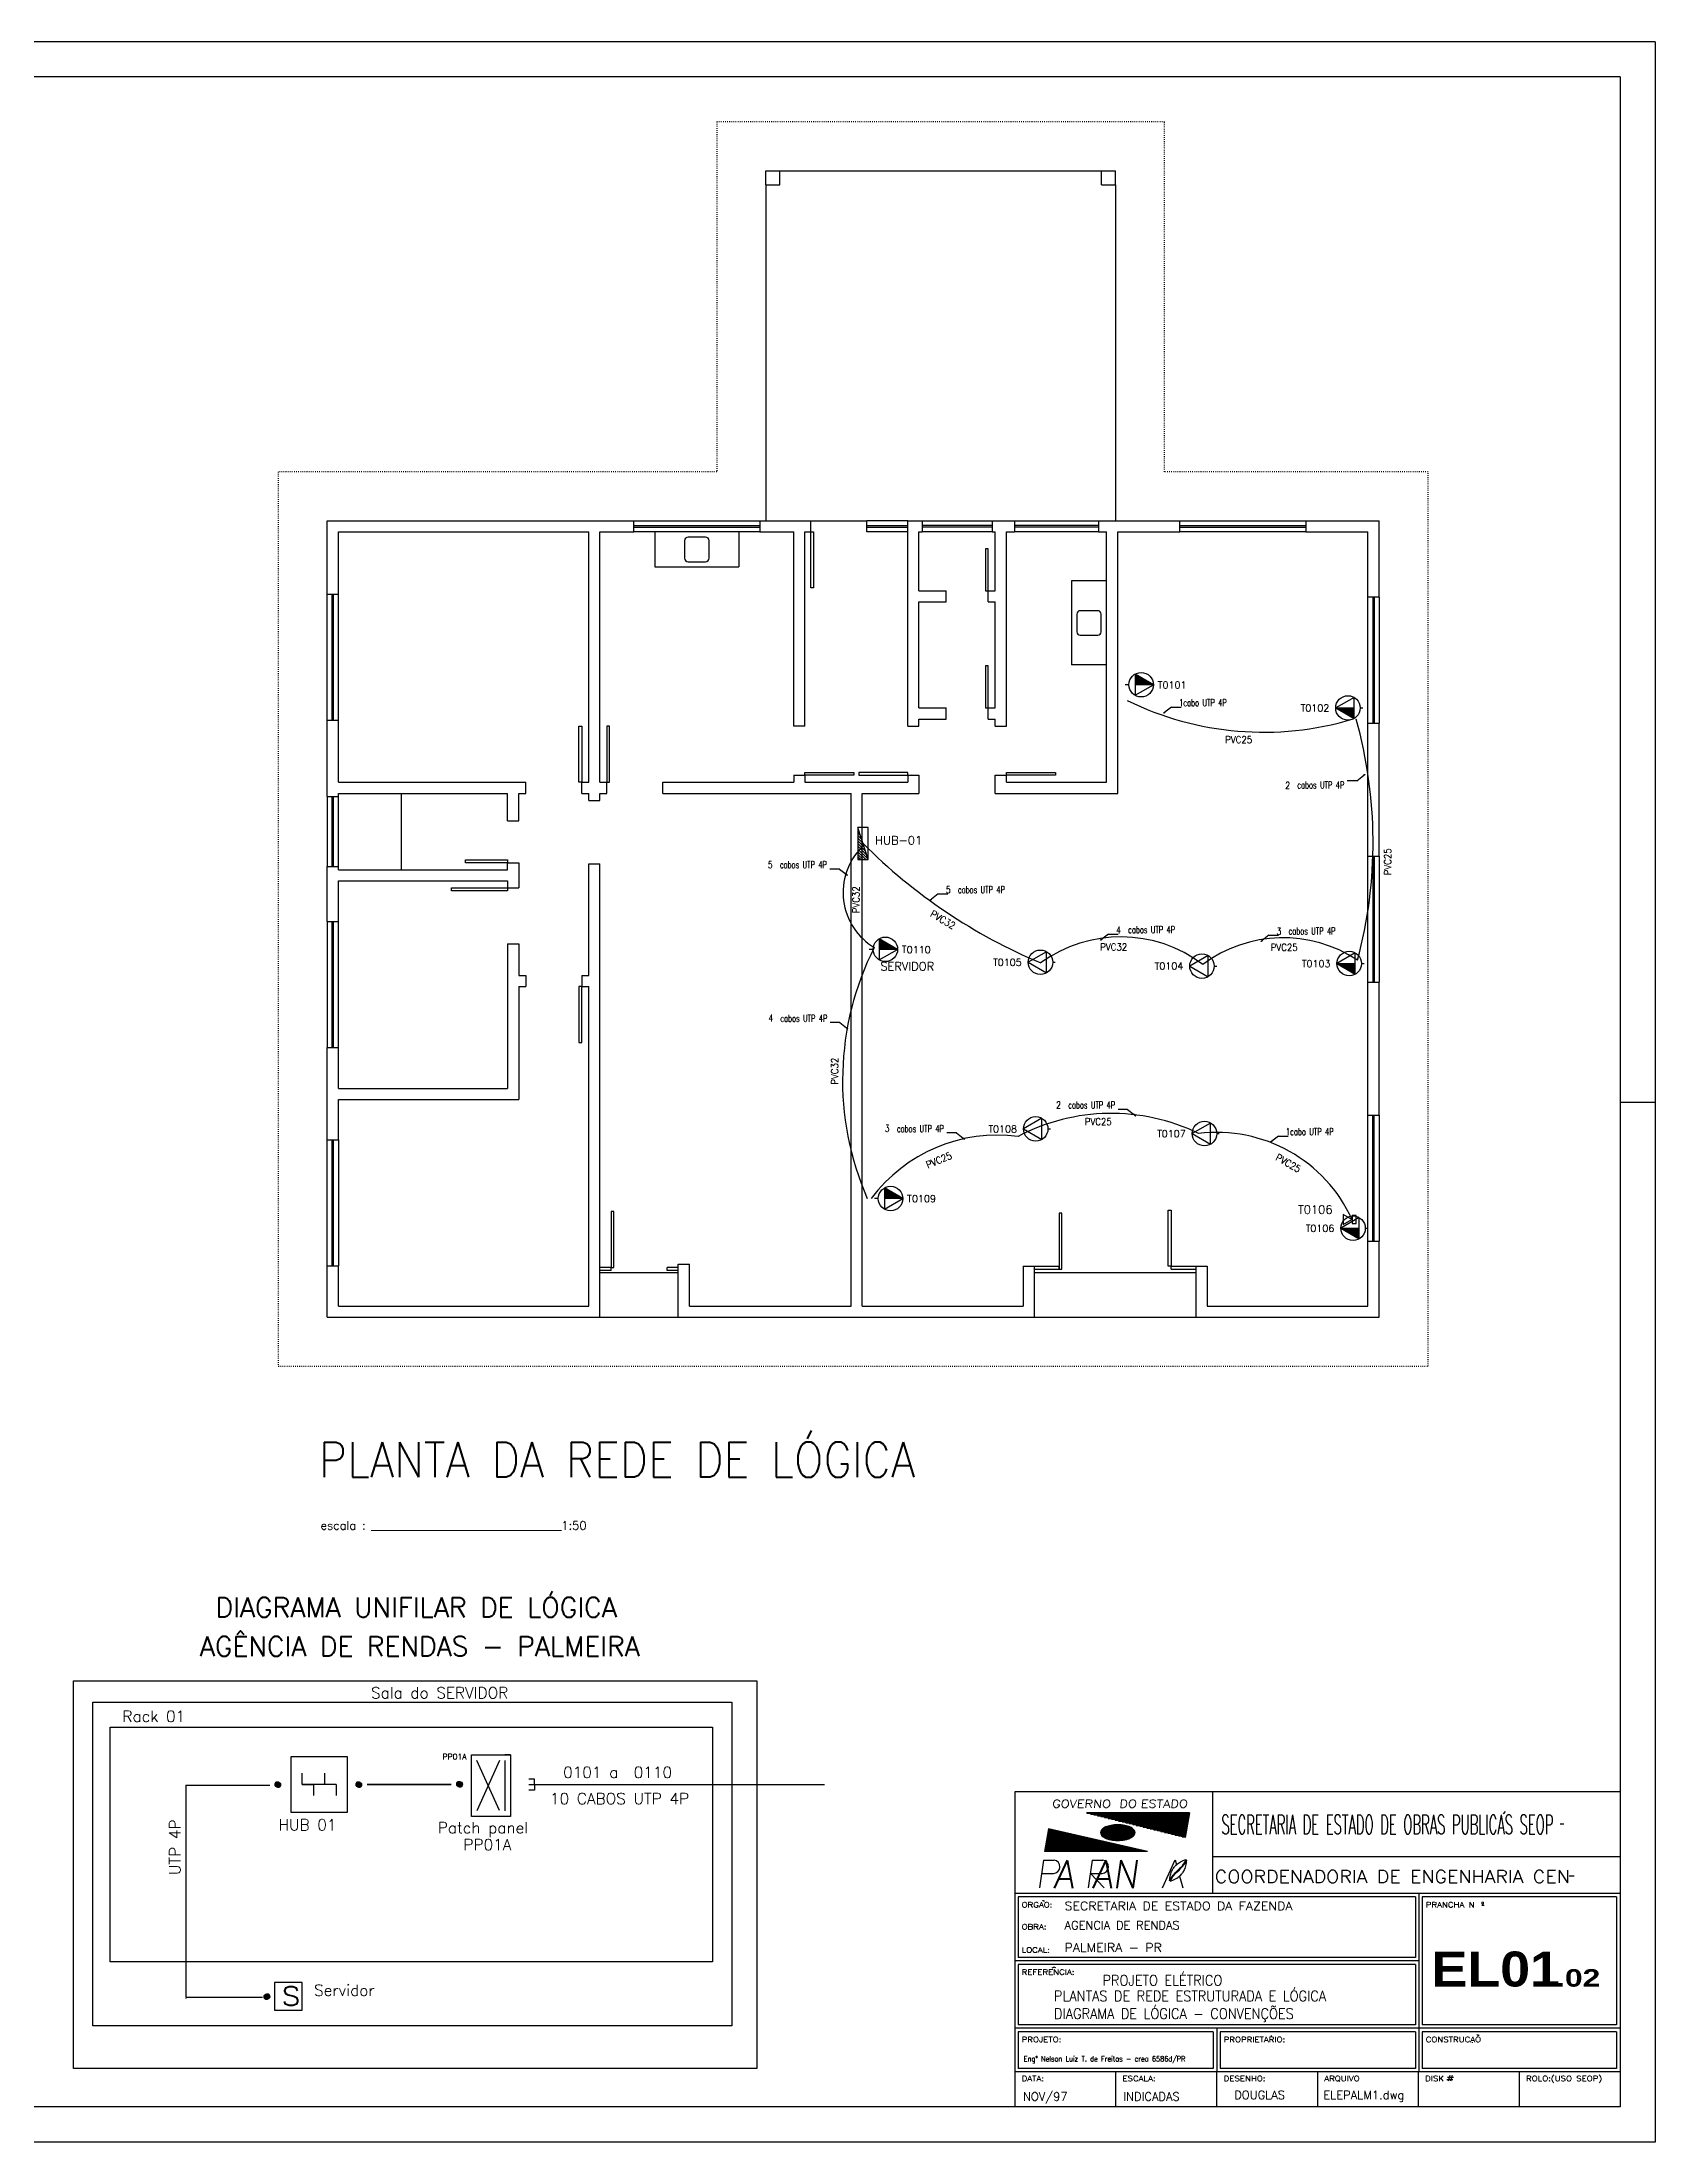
# Model space of a CAD drawing. Extents: x 0 to 4500, y 0 to 3000.
# Drawn here: x 2195 to 4500, y 0 to 3000 of the extents above; entities that cross this region are included whole.
import ezdxf
from ezdxf.enums import TextEntityAlignment as Align

# ---------------------------------------------------------------- set-up
doc = ezdxf.new("R2010")
doc.units = 0
doc.header["$MEASUREMENT"] = 0
doc.linetypes.add('DASHED', pattern=[0.75, 0.5, -0.25])
doc.linetypes.add('HIDDEN22', pattern=[3, 1, -1, -1])
doc.layers.get('0').update_dxf_attribs({"linetype": 'CONTINUOUS'})
for name, color, linetype in [('BLOCOS', 5, 'CONTINUOUS'), ('FIAÇÃO', 4, 'CONTINUOUS'), ('FILOG', 130, 'CONTINUOUS'), ('FOLHA', 2, 'CONTINUOUS'), ('INTERR', 2, 'CONTINUOUS'), ('LOGEQUIP', 180, 'CONTINUOUS'), ('MARGE', 6, 'CONTINUOUS'), ('TEXTO', 3, 'CONTINUOUS'), ('TEXTOS', 7, 'CONTINUOUS')]:
    doc.layers.add(name, color=color, linetype=linetype)
doc.styles.add('ROMANS', font='ROMANS.shx')
doc.styles.add('SANSSERIFBOLD', font='sasb____.pfb')
doc.styles.get("Standard").update_dxf_attribs({"font": 'romans.shx', "width": 0.8})
doc.styles.add('STYLE2', font='SIMPLEX.SHX')
pattern_1 = [(45, (-4280.236081, -783.569886), (-0.001767766953, 0.001767766953), [])]

# ---------------------------------------------------------------- blocks, each defined once
blk = doc.blocks.new('*X0')
at = {"color": 0}
for p, q in [((2863.1, -1092.5), (3010, -1092.5)), ((2868.2, -1093.8), (3009.7, -1093.8)), ((2873.2, -1095), (3009.5, -1095)), ((2878.2, -1096.2), (3009.3, -1096.2)), ((2883.3, -1097.5), (3009, -1097.5)), ((2888.3, -1098.8), (3008.8, -1098.8)), ((2893.4, -1100), (3008.6, -1100)), ((2898.4, -1101.2), (3008.4, -1101.2)), ((2903.4, -1102.5), (3008.1, -1102.5)), ((2908.5, -1103.8), (3007.9, -1103.8)), ((2913.5, -1105), (3007.7, -1105)), ((2918.6, -1106.2), (3007.5, -1106.2)), ((2923.6, -1107.5), (3007.2, -1107.5)), ((2928.6, -1108.8), (3007, -1108.8)), ((2804, -1138.8), (2912.5, -1138.8)), ((2804.3, -1137.5), (2907.1, -1137.5)), ((2804.5, -1136.2), (2901.6, -1136.2)), ((2804.7, -1135), (2896.2, -1135)), ((2805, -1133.8), (2890.8, -1133.8)), ((2805.2, -1132.5), (2885.3, -1132.5)), ((2805.4, -1131.2), (2879.9, -1131.2)), ((2805.6, -1130), (2874.4, -1130)), ((2805.9, -1128.8), (2869, -1128.8)), ((2806.1, -1127.5), (2863.5, -1127.5)), ((2806.3, -1126.2), (2858.1, -1126.2)), ((2806.5, -1125), (2852.6, -1125)), ((2806.8, -1123.8), (2847.2, -1123.8)), ((2807, -1122.5), (2841.7, -1122.5)), ((2807.2, -1121.2), (2836.3, -1121.2)), ((2807.5, -1120), (2830.9, -1120)), ((2807.7, -1118.8), (2825.4, -1118.8)), ((2807.9, -1117.5), (2820, -1117.5)), ((2808.1, -1116.2), (2814.5, -1116.2)), ((2808.4, -1115), (2809.1, -1115)), ((2882.5, -1120), (2931.9, -1120)), ((2882.5, -1121.2), (2931.9, -1121.2)), ((2882.7, -1118.8), (2931.7, -1118.8)), ((2882.9, -1122.5), (2931.5, -1122.5)), ((2883.2, -1117.5), (2931.2, -1117.5)), ((2883.6, -1123.8), (2930.8, -1123.8)), ((2884.2, -1116.2), (2930.2, -1116.2)), ((2884.8, -1125), (2929.6, -1125)), ((2885.6, -1115), (2928.8, -1115)), ((2886.3, -1126.2), (2928.1, -1126.2)), ((2887.2, -1113.8), (2927.1, -1113.8)), ((2888.1, -1127.5), (2926.3, -1127.5)), ((2889.5, -1112.5), (2924.9, -1112.5)), ((2890.7, -1128.8), (2923.7, -1128.8)), ((2892.6, -1111.2), (2921.8, -1111.2)), ((2894.3, -1130), (2920.1, -1130)), ((2897.3, -1110), (2917, -1110)), ((2901, -1131.2), (2913.3, -1131.2)), ((2933.7, -1110), (3006.8, -1110)), ((2938.7, -1111.2), (3006.5, -1111.2)), ((2943.8, -1112.5), (3006.3, -1112.5)), ((2948.8, -1113.8), (3006.1, -1113.8)), ((2953.8, -1115), (3005.9, -1115)), ((2958.9, -1116.2), (3005.6, -1116.2)), ((2963.9, -1117.5), (3005.4, -1117.5)), ((2969, -1118.8), (3005.2, -1118.8)), ((2974, -1120), (3005, -1120)), ((2979, -1121.2), (3004.7, -1121.2)), ((2984.1, -1122.5), (3004.5, -1122.5)), ((2989.1, -1123.8), (3004.3, -1123.8)), ((2994.2, -1125), (3004, -1125)), ((2999.2, -1126.2), (3003.8, -1126.2)), ((2802.7, -1146.2), (2945.2, -1146.2)), ((2802.9, -1145), (2939.8, -1145)), ((2803.1, -1143.8), (2934.3, -1143.8)), ((2803.4, -1142.5), (2928.9, -1142.5)), ((2803.6, -1141.2), (2923.4, -1141.2)), ((2803.8, -1140), (2918, -1140))]:
    blk.add_line(p, q, dxfattribs=at)
blk = doc.blocks.new('1CAB')
at = {"layer": 'FILOG'}
for q in [(0.9, 0.6), (24.3, 8)]:
    blk.add_line((10.5, 8), q, dxfattribs=at)
blk.add_ellipse((0.1, -0.1), major_axis=(-1.07, -0.79), ratio=0.277778, dxfattribs=at)
at = {"layer": 'TEXTO', "style": 'STYLE2', "width": 0.7}
blk.add_text('1cabo UTP 4P', height=10, dxfattribs=at).set_placement((21.3, 9.2))
blk = doc.blocks.new('NCAB')
at = {"layer": 'FILOG'}
for q in [(0.9, 0.6), (24.3, 8)]:
    blk.add_line((10.5, 8), q, dxfattribs=at)
blk.add_ellipse((0.1, -0.1), major_axis=(-1.07, -0.79), ratio=0.277778, dxfattribs=at)
at = {"layer": 'TEXTO', "style": 'STYLE2', "width": 0.7}
blk.add_text('cabos UTP 4P', height=10, dxfattribs=at).set_placement((38.5, 9.1))
at = {"layer": 'TEXTO', "style": 'ROMANS', "width": 0.8}
blk.add_attdef('N', (21.3, 8.9), '', height=10, dxfattribs=at)
blk = doc.blocks.new('CABN')
at = {"layer": 'FILOG'}
for q in [(-24.1, 8), (-0.7, 0.6)]:
    blk.add_line((-10.4, 8), q, dxfattribs=at)
at = {"layer": 'FILOG', "extrusion": (0, 0, -1)}
blk.add_ellipse((0.1, -0.1), major_axis=(1.07, -0.79), ratio=0.277778, dxfattribs=at)
at = {"layer": 'TEXTO', "style": 'STYLE2', "width": 0.7}
blk.add_text('cabos UTP 4P', height=10, dxfattribs=at).set_placement((-95.4, 9.2))
at = {"layer": 'TEXTO', "style": 'ROMANS', "width": 0.8}
blk.add_attdef('N', (-112.6, 9.4), '', height=10, dxfattribs=at)
blk = doc.blocks.new('CAN')
at = {"layer": 'FILOG'}
for q in [(-24.1, -8), (-0.7, -0.6)]:
    blk.add_line((-10.4, -8), q, dxfattribs=at)
blk.add_ellipse((0.1, 0.1), major_axis=(1.07, 0.79), ratio=0.277778, dxfattribs=at)
at = {"layer": 'TEXTO', "style": 'STYLE2', "width": 0.7}
blk.add_text('cabos UTP 4P', height=10, dxfattribs=at).set_placement((-95.4, -19.2))
at = {"layer": 'TEXTO', "style": 'ROMANS', "width": 0.8}
blk.add_attdef('N', (-112.6, -19.4), '', height=10, dxfattribs=at)
blk = doc.blocks.new('TCLE')
at = {"layer": 'LOGEQUIP'}
blk.add_line((-3.7, 0), (0, 0), dxfattribs=at)
blk.add_lwpolyline([(-38.7, 0), (-12.5, -15.1), (-12.5, 15.1)], close=True, dxfattribs=at)
blk.add_circle((-21.2, 0), 17.5, dxfattribs=at)
at = {"layer": 'TEXTO', "style": 'STYLE2'}
blk.add_text('T ', height=10, dxfattribs=at).set_placement((-88.8, -5.2))
at = {"layer": 'TEXTO', "style": 'ROMANS'}
blk.add_attdef('C', (-82.2, -5), '', height=10, dxfattribs=at)
blk = doc.blocks.new('TPLE')
at = {"layer": 'LOGEQUIP'}
h = blk.add_hatch(dxfattribs=at)
h.set_pattern_fill('ANSI31', color=256, scale=10, angle=45, style=0)
h.set_pattern_definition([(90, (70.4539, -41.7369), (-1.25, 2e-16), [])])
h.paths.add_polyline_path([(-12.5, 0), (-38.7, 0), (-12.5, -15.1)])
for p, q in [((-38.7, 0), (-12.5, 0)), ((-3.7, 0), (0, 0))]:
    blk.add_line(p, q, dxfattribs=at)
blk.add_lwpolyline([(-38.7, 0), (-12.5, -15.1), (-12.5, 15.1)], close=True, dxfattribs=at)
blk.add_circle((-21.2, 0), 17.5, dxfattribs=at)
at = {"layer": 'TEXTO', "style": 'STYLE2'}
blk.add_text('T ', height=10, dxfattribs=at).set_placement((-88.8, -5.2))
at = {"layer": 'TEXTO', "style": 'ROMANS'}
blk.add_attdef('C', (-82.2, -5), '', height=10, dxfattribs=at)
blk = doc.blocks.new('TPLD')
at = {"layer": 'LOGEQUIP'}
h = blk.add_hatch(dxfattribs=at)
h.set_pattern_fill('ANSI31', color=256, scale=10, angle=45, style=0)
h.set_pattern_definition([(90, (137.3969, -41.7369), (-1.25, 2e-16), [])])
h.paths.add_polyline_path([(14.3, 15.1), (14.3, 0), (40.5, 0)])
for p, q in [((5.5, 0), (0, 0)), ((40.5, 0), (14.3, 0))]:
    blk.add_line(p, q, dxfattribs=at)
blk.add_lwpolyline([(40.5, 0), (14.3, 15.1), (14.3, -15.1)], close=True, dxfattribs=at)
blk.add_circle((23, 0), 17.5, dxfattribs=at)
at = {"layer": 'TEXTO', "style": 'STYLE2'}
blk.add_text('T ', height=10, dxfattribs=at).set_placement((46.5, -5.2))
at = {"layer": 'TEXTO', "style": 'ROMANS'}
blk.add_attdef('C', (53.5, -5.3), '', height=10, dxfattribs=at)
blk = doc.blocks.new('HUB')
at = {"layer": 'BLOCOS'}
for p, q in [((-0.302, 0), (-0.302, -0.2)), ((-0.302, 0), (-0.102, 0)), ((-0.299, 0), (0.301, 0)), ((-0.102, 0), (-0.102, 0.2)), ((0.102, 0), (0.102, -0.2)), ((0.302, 0), (0.102, 0)), ((0.302, 0), (0.302, 0.2))]:
    blk.add_line(p, q, dxfattribs=at)
blk.add_lwpolyline([(-0.499, 0.5), (-0.499, -0.5), (0.501, -0.5), (0.501, 0.5)], close=True, dxfattribs=at)
blk = doc.blocks.new('SERVIDOR')
at = {"layer": 'BLOCOS'}
blk.add_lwpolyline([(-0.24, 0.24), (-0.24, -0.255), (0.255, -0.255), (0.255, 0.24)], close=True, dxfattribs=at)
at = {"layer": 'BLOCOS', "style": 'STYLE2'}
blk.add_text('s', height=0.5, dxfattribs=at).set_placement((-0.128, -0.172))

msp = doc.modelspace()

# ---------------------------------------------------------------- hatches: boundary and pattern name
at = {"layer": 'FIAÇÃO', "linetype": 'CONTINUOUS'}
h = msp.add_hatch(dxfattribs=at)
h.set_pattern_fill('ANSI31', color=256, scale=0.02, style=0)
h.set_pattern_definition([(45, (-4396.021036, -783.569886), (-0.001767766953, 0.001767766953), [])])
h.paths.add_polyline_path([(2535.9, 510.5, 1), (2527.9, 510.5, 1)])
h = msp.add_hatch(dxfattribs=at)
h.set_pattern_fill('ANSI31', color=256, scale=0.02, style=0)
h.set_pattern_definition(pattern_1)
h.paths.add_polyline_path([(2651.7, 510.5, 1), (2643.7, 510.5, 1)])
h = msp.add_hatch(dxfattribs=at)
h.set_pattern_fill('ANSI31', color=256, scale=0.02, style=0)
h.set_pattern_definition(pattern_1)
h.paths.add_polyline_path([(2787.6, 511, 1), (2795.6, 511, 1)])
h = msp.add_hatch(dxfattribs=at)
h.set_pattern_fill('ANSI31', color=256, scale=0.02, angle=90, style=0)
h.set_pattern_definition([(135, (1898.1341317, -4064.0805128), (-0.001767766953, -0.001767766953), [])])
h.paths.add_polyline_path([(2520.3, 207.6, 1), (2512.3, 207.6, 1)])

# ---------------------------------------------------------------- linework, layer by layer
for p, q in [((4499.9, 3000), (0, 3000)), ((4499.9, 3000), (4499.9, 0)), ((3229.1, 2796.1), (3229.1, 2816.1)), ((3229.1, 2816.1), (3249.1, 2816.1)), ((3229.1, 2796.1), (3229.1, 2316.1)), ((3229.1, 2796.1), (3249.1, 2796.1)), ((3249.1, 2816.1), (3709.1, 2816.1)), ((3249.1, 2796.1), (3249.1, 2816.1)), ((3709.1, 2796.1), (3709.1, 2816.1)), ((3709.1, 2816.1), (3729.1, 2816.1)), ((3709.1, 2796.1), (3729.1, 2796.1)), ((3729.1, 2796.1), (3729.1, 2816.1)), ((3729.1, 2796.1), (3729.1, 2316.1)), ((2602.6, 2316.1), (3040.6, 2316.1)), ((2602.6, 2211.4), (2602.6, 2316.1)), ((3040.6, 2316.1), (3220.6, 2316.1)), ((3040.6, 2300.1), (3040.6, 2316.1)), ((3220.6, 2316.1), (3293.6, 2316.1)), ((3220.6, 2316.1), (3220.6, 2300.1)), ((3293.6, 2316.1), (3373.6, 2316.1)), ((3293.6, 2300.1), (3293.6, 2316.1)), ((3432.1, 2316.1), (3373.6, 2316.1)), ((3373.6, 2300.1), (3373.6, 2316.1)), ((3432.1, 2022.6), (3432.1, 2316.1)), ((3432.1, 2316.1), (3452.6, 2316.1)), ((3452.6, 2316.1), (3552.6, 2316.1)), ((3452.6, 2316.1), (3452.6, 2300.1)), ((3552.6, 2316.1), (3552.6, 2300.1)), ((3552.6, 2316.1), (3584.6, 2316.1)), ((3584.6, 2316.1), (3704.6, 2316.1)), ((3584.6, 2316.1), (3584.6, 2300.1)), ((3704.6, 2316.1), (3820.9, 2316.1)), ((3704.6, 2316.1), (3704.6, 2300.1)), ((3820.9, 2316.1), (4000.9, 2316.1)), ((3820.9, 2300.1), (3820.9, 2316.1)), ((4000.9, 2316.1), (4105.6, 2316.1)), ((4000.9, 2316.1), (4000.9, 2300.1)), ((4105.6, 2207.1), (4105.6, 2316.1)), ((2618.6, 2300.1), (2976.1, 2300.1)), ((2618.6, 2211.4), (2618.6, 2300.1)), ((2976.1, 1942.6), (2976.1, 2300.1)), ((2992.1, 1942.6), (2992.1, 2300.1)), ((2992.1, 2300.1), (3040.6, 2300.1)), ((3040.6, 2309.1), (3220.6, 2309.1)), ((3040.6, 2307.1), (3220.6, 2307.1)), ((3220.6, 2300.1), (3040.6, 2300.1)), ((3070.6, 2300.1), (3070.6, 2250.1)), ((3113.1, 2287.6), (3113.1, 2262.6)), ((3143.1, 2292.6), (3118.1, 2292.6)), ((3148.1, 2262.6), (3148.1, 2287.6)), ((3190.6, 2300.1), (3190.6, 2250.1)), ((3220.6, 2300.1), (3269.1, 2300.1)), ((3220.6, 2300.1), (3269.1, 2300.1)), ((3269.1, 2022.6), (3269.1, 2300.1)), ((3285.1, 2022.6), (3285.1, 2300.1)), ((3285.1, 2300.1), (3293.6, 2300.1)), ((3293.6, 2220.1), (3293.6, 2300.1)), ((3293.6, 2300.1), (3297.6, 2300.1)), ((3297.6, 2300.1), (3297.6, 2220.1)), ((3373.6, 2309.1), (3432.1, 2309.1)), ((3373.6, 2307.1), (3432.1, 2307.1)), ((3432.1, 2300.1), (3373.6, 2300.1)), ((3448.1, 2216.1), (3448.1, 2300.1)), ((3448.1, 2300.1), (3452.6, 2300.1)), ((3552.6, 2309.1), (3452.6, 2309.1)), ((3552.6, 2307.1), (3452.6, 2307.1)), ((3552.6, 2300.1), (3452.6, 2300.1)), ((3552.6, 2300.1), (3557.1, 2300.1)), ((3557.1, 2216.1), (3557.1, 2300.1)), ((3573.1, 2022.6), (3573.1, 2300.1)), ((3573.1, 2300.1), (3584.6, 2300.1)), ((3704.6, 2309.1), (3584.6, 2309.1)), ((3704.6, 2307.1), (3584.6, 2307.1)), ((3704.6, 2300.1), (3584.6, 2300.1)), ((3704.6, 2300.1), (3716.1, 2300.1)), ((3716.1, 1942.6), (3716.1, 2300.1)), ((3732.1, 1926.6), (3732.1, 2300.1)), ((3732.1, 2300.1), (3820.9, 2300.1)), ((3820.9, 2309.1), (4000.9, 2309.1)), ((3820.9, 2307.1), (4000.9, 2307.1)), ((4000.9, 2300.1), (3820.9, 2300.1)), ((4000.9, 2300.1), (4089.6, 2300.1)), ((4089.6, 2207.1), (4089.6, 2300.1)), ((3070.6, 2250.1), (3190.6, 2250.1)), ((3118.1, 2257.6), (3143.1, 2257.6)), ((3547.1, 2276.1), (3543.1, 2276.1)), ((3543.1, 2276.1), (3543.1, 2216.1)), ((3547.1, 2216.1), (3547.1, 2276.1)), ((3297.6, 2220.1), (3293.6, 2220.1)), ((3666.1, 2230.1), (3666.1, 2110.1)), ((3716.1, 2230.1), (3666.1, 2230.1)), ((2602.6, 2031.4), (2602.6, 2211.4)), ((2602.6, 2211.4), (2618.6, 2211.4)), ((2609.6, 2031.4), (2609.6, 2211.4)), ((2611.6, 2031.4), (2611.6, 2211.4)), ((2618.6, 2031.4), (2618.6, 2211.4)), ((3448.1, 2216.1), (3487.1, 2216.1)), ((3448.1, 2048.6), (3448.1, 2200.1)), ((3448.1, 2200.1), (3487.1, 2200.1)), ((3487.1, 2200.1), (3487.1, 2216.1)), ((3543.1, 2216.1), (3547.1, 2216.1)), ((3547.1, 2216.1), (3557.1, 2216.1)), ((3547.1, 2200.1), (3547.1, 2216.1)), ((3547.1, 2200.1), (3557.1, 2200.1)), ((3557.1, 2048.6), (3557.1, 2200.1)), ((4089.6, 2027.1), (4089.6, 2207.1)), ((4105.6, 2207.1), (4089.6, 2207.1)), ((4096.6, 2207.1), (4096.6, 2027.1)), ((4098.6, 2207.1), (4098.6, 2027.1)), ((4105.6, 2207.1), (4105.6, 2027.1)), ((3673.6, 2182.6), (3673.6, 2157.6)), ((3703.6, 2187.6), (3678.6, 2187.6)), ((3708.6, 2157.6), (3708.6, 2182.6)), ((3678.6, 2152.6), (3703.6, 2152.6)), ((3543.1, 2108.6), (3543.1, 2048.6)), ((3547.1, 2108.6), (3543.1, 2108.6)), ((3547.1, 2048.6), (3547.1, 2108.6)), ((3716.1, 2110.1), (3666.1, 2110.1)), ((3448.1, 2048.6), (3487.1, 2048.6)), ((3487.1, 2032.6), (3487.1, 2048.6)), ((3543.1, 2048.6), (3547.1, 2048.6)), ((3547.1, 2048.6), (3557.1, 2048.6)), ((3547.1, 2032.6), (3547.1, 2048.6)), ((2602.6, 1922.1), (2602.6, 2031.4)), ((2602.6, 2031.4), (2618.6, 2031.4)), ((2618.6, 1942.6), (2618.6, 2031.4)), ((2962.1, 1942.6), (2962.1, 2022.6)), ((2962.1, 2022.6), (2966.1, 2022.6)), ((2966.1, 2022.6), (2966.1, 1942.6)), ((3002.1, 2022.6), (3002.1, 1942.6)), ((3006.1, 2022.6), (3002.1, 2022.6)), ((3006.1, 1942.6), (3006.1, 2022.6)), ((3285.1, 2022.6), (3269.1, 2022.6)), ((3432.1, 2022.6), (3448.1, 2022.6)), ((3448.1, 2022.6), (3448.1, 2032.6)), ((3448.1, 2032.6), (3487.1, 2032.6)), ((3547.1, 2032.6), (3557.1, 2032.6)), ((3557.1, 2022.6), (3557.1, 2032.6)), ((3557.1, 2022.6), (3573.1, 2022.6)), ((4089.6, 1837.1), (4089.6, 2027.1)), ((4089.6, 2027.1), (4105.6, 2027.1)), ((4105.6, 1837.1), (4105.6, 2027.1)), ((3269.1, 1952.6), (3269.1, 1942.6)), ((3269.1, 1952.6), (3285.1, 1952.6)), ((3285.1, 1956.6), (3355.1, 1956.6)), ((3285.1, 1952.6), (3285.1, 1956.6)), ((3355.1, 1952.6), (3285.1, 1952.6)), ((3285.1, 1952.6), (3285.1, 1942.6)), ((3355.1, 1956.6), (3355.1, 1952.6)), ((3432.1, 1956.6), (3362.1, 1956.6)), ((3362.1, 1956.6), (3362.1, 1952.6)), ((3362.1, 1952.6), (3432.1, 1952.6)), ((3432.1, 1952.6), (3432.1, 1956.6)), ((3432.1, 1952.6), (3432.1, 1942.6)), ((3432.1, 1952.6), (3448.1, 1952.6)), ((3448.1, 1952.6), (3448.1, 1926.6)), ((3557.1, 1952.6), (3573.1, 1952.6)), ((3557.1, 1926.6), (3557.1, 1952.6)), ((3573.1, 1956.6), (3643.1, 1956.6)), ((3573.1, 1952.6), (3573.1, 1956.6)), ((3643.1, 1952.6), (3573.1, 1952.6)), ((3573.1, 1942.6), (3573.1, 1952.6)), ((3643.1, 1956.6), (3643.1, 1952.6)), ((2602.6, 1922.1), (2602.6, 1822.1)), ((2602.6, 1922.1), (2618.6, 1922.1)), ((2609.6, 1822.1), (2609.6, 1922.1)), ((2611.6, 1822.1), (2611.6, 1922.1)), ((2618.6, 1942.6), (2886.1, 1942.6)), ((2618.6, 1926.6), (2860.1, 1926.6)), ((2618.6, 1922.1), (2618.6, 1926.6)), ((2618.6, 1822.1), (2618.6, 1922.1)), ((2708.6, 1817.6), (2708.6, 1926.6)), ((2860.1, 1887.6), (2860.1, 1926.6)), ((2876.1, 1887.6), (2876.1, 1926.6)), ((2876.1, 1926.6), (2886.1, 1926.6)), ((2886.1, 1926.6), (2886.1, 1942.6)), ((2966.1, 1942.6), (2962.1, 1942.6)), ((2966.1, 1926.6), (2966.1, 1942.6)), ((2966.1, 1942.6), (2976.1, 1942.6)), ((2966.1, 1926.6), (2976.1, 1926.6)), ((2976.1, 1916.6), (2976.1, 1926.6)), ((2992.1, 1942.6), (3002.1, 1942.6)), ((2992.1, 1926.6), (3002.1, 1926.6)), ((2992.1, 1916.6), (2992.1, 1926.6)), ((3002.1, 1942.6), (3006.1, 1942.6)), ((3002.1, 1926.6), (3002.1, 1942.6)), ((3082.1, 1942.6), (3269.1, 1942.6)), ((3082.1, 1926.6), (3082.1, 1942.6)), ((3082.1, 1926.6), (3351.1, 1926.6)), ((3285.1, 1942.6), (3432.1, 1942.6)), ((3351.1, 1194.1), (3351.1, 1926.6)), ((3367.1, 1194.1), (3367.1, 1926.6)), ((3367.1, 1926.6), (3448.1, 1926.6)), ((3557.1, 1926.6), (3732.1, 1926.6)), ((3573.1, 1942.6), (3716.1, 1942.6)), ((2976.1, 1916.6), (2992.1, 1916.6)), ((2860.1, 1887.6), (2876.1, 1887.6)), ((2800.1, 1831.6), (2860.1, 1831.6)), ((2800.1, 1827.6), (2800.1, 1831.6)), ((2860.1, 1831.6), (2860.1, 1827.6)), ((4089.6, 1657.1), (4089.6, 1837.1)), ((4089.6, 1837.1), (4105.6, 1837.1)), ((4096.6, 1837.1), (4096.6, 1657.1)), ((4098.6, 1837.1), (4098.6, 1657.1)), ((4105.6, 1837.1), (4105.6, 1657.1)), ((2602.6, 1743.4), (2602.6, 1822.1)), ((2602.6, 1822.1), (2618.6, 1822.1)), ((2618.6, 1817.6), (2618.6, 1822.1)), ((2618.6, 1817.6), (2860.1, 1817.6)), ((2618.6, 1801.6), (2860.1, 1801.6)), ((2618.6, 1743.4), (2618.6, 1801.6)), ((2860.1, 1827.6), (2800.1, 1827.6)), ((2860.1, 1817.6), (2860.1, 1827.6)), ((2860.1, 1827.6), (2876.1, 1827.6)), ((2860.1, 1801.6), (2860.1, 1791.6)), ((2876.1, 1827.6), (2876.1, 1791.6)), ((2976.1, 1666.6), (2976.1, 1826.1)), ((2976.1, 1826.1), (2992.1, 1826.1)), ((2992.1, 1178.1), (2992.1, 1826.1)), ((2780.1, 1791.6), (2860.1, 1791.6)), ((2780.1, 1787.6), (2780.1, 1791.6)), ((2860.1, 1787.6), (2780.1, 1787.6)), ((2860.1, 1791.6), (2860.1, 1787.6)), ((2860.1, 1791.6), (2876.1, 1791.6)), ((2602.6, 1743.4), (2602.6, 1563.4)), ((2602.6, 1743.4), (2618.6, 1743.4)), ((2609.6, 1563.4), (2609.6, 1743.4)), ((2611.6, 1563.4), (2611.6, 1743.4)), ((2618.6, 1563.4), (2618.6, 1743.4)), ((2860.1, 1711.6), (2860.1, 1505.1)), ((2860.1, 1711.6), (2876.1, 1711.6)), ((2876.1, 1711.6), (2876.1, 1666.6)), ((2876.1, 1666.6), (2886.1, 1666.6)), ((2876.1, 1650.6), (2876.1, 1489.1)), ((2876.1, 1650.6), (2886.1, 1650.6)), ((2886.1, 1666.6), (2886.1, 1650.6)), ((2962.1, 1650.6), (2962.1, 1570.6)), ((2966.1, 1650.6), (2962.1, 1650.6)), ((2966.1, 1666.6), (2966.1, 1650.6)), ((2966.1, 1666.6), (2976.1, 1666.6)), ((2966.1, 1570.6), (2966.1, 1650.6)), ((2966.1, 1650.6), (2976.1, 1650.6)), ((2976.1, 1194.1), (2976.1, 1650.6)), ((4089.6, 1467.1), (4089.6, 1657.1)), ((4089.6, 1657.1), (4105.6, 1657.1)), ((4105.6, 1467.1), (4105.6, 1657.1)), ((2602.6, 1431.6), (2602.6, 1563.4)), ((2602.6, 1563.4), (2618.6, 1563.4)), ((2618.6, 1505.1), (2618.6, 1563.4)), ((2962.1, 1570.6), (2966.1, 1570.6)), ((2618.6, 1505.1), (2860.1, 1505.1)), ((2618.6, 1489.1), (2876.1, 1489.1)), ((2618.6, 1431.6), (2618.6, 1489.1)), ((4499.9, 1485), (4449.9, 1485)), ((4089.6, 1287.1), (4089.6, 1467.1)), ((4089.6, 1467.1), (4105.6, 1467.1)), ((4096.6, 1287.1), (4096.6, 1467.1)), ((4098.6, 1287.1), (4098.6, 1467.1)), ((4105.6, 1467.1), (4105.6, 1287.1)), ((2602.6, 1251.6), (2602.6, 1431.6)), ((2602.6, 1431.6), (2618.6, 1431.6)), ((2609.6, 1251.6), (2609.6, 1431.6)), ((2611.6, 1251.6), (2611.6, 1431.6)), ((2618.6, 1431.6), (2618.6, 1251.6)), ((3008.1, 1329.1), (3008.1, 1249.1)), ((3012.1, 1329.1), (3008.1, 1329.1)), ((3012.1, 1249.1), (3012.1, 1329.1)), ((3648.4, 1327.1), (3648.4, 1247.1)), ((3652.4, 1327.1), (3648.4, 1327.1)), ((3652.4, 1247.1), (3652.4, 1327.1)), ((3804.4, 1251.1), (3804.4, 1331.1)), ((3804.4, 1331.1), (3808.4, 1331.1)), ((3808.4, 1331.1), (3808.4, 1251.1)), ((4089.6, 1194.1), (4089.6, 1287.1)), ((4089.6, 1287.1), (4105.6, 1287.1)), ((4105.6, 1178.1), (4105.6, 1287.1)), ((2602.6, 1251.6), (2618.6, 1251.6)), ((2602.6, 1178.1), (2602.6, 1251.6)), ((2618.6, 1194.1), (2618.6, 1251.6)), ((3008.1, 1249.1), (2992.1, 1249.1)), ((3008.1, 1245.1), (2992.1, 1245.1)), ((2992.1, 1242.1), (3104.1, 1242.1)), ((3008.1, 1249.1), (3012.1, 1249.1)), ((3008.1, 1245.1), (3008.1, 1249.1)), ((3088.1, 1245.1), (3088.1, 1249.1)), ((3104.1, 1249.1), (3088.1, 1249.1)), ((3104.1, 1245.1), (3088.1, 1245.1)), ((3104.1, 1254.1), (3120.1, 1254.1)), ((3104.1, 1178.1), (3104.1, 1254.1)), ((3120.1, 1194.1), (3120.1, 1254.1)), ((3596.9, 1251.1), (3612.9, 1251.1)), ((3596.9, 1251.1), (3596.9, 1194.1)), ((3612.9, 1251.1), (3648.4, 1251.1)), ((3612.9, 1251.1), (3612.9, 1178.1)), ((3612.9, 1247.1), (3648.4, 1247.1)), ((3612.9, 1242.1), (3843.9, 1242.1)), ((3648.4, 1247.1), (3648.4, 1251.1)), ((3648.4, 1247.1), (3652.4, 1247.1)), ((3808.4, 1251.1), (3804.4, 1251.1)), ((3808.4, 1251.1), (3843.9, 1251.1)), ((3808.4, 1247.1), (3808.4, 1251.1)), ((3808.4, 1247.1), (3843.9, 1247.1)), ((3843.9, 1251.1), (3859.9, 1251.1)), ((3843.9, 1251.1), (3843.9, 1178.1)), ((3859.9, 1251.1), (3859.9, 1194.1)), ((2602.6, 1178.1), (2992.1, 1178.1)), ((2618.6, 1194.1), (2976.1, 1194.1)), ((2992.1, 1178.1), (3104.1, 1178.1)), ((3104.1, 1178.1), (3612.9, 1178.1)), ((3120.1, 1194.1), (3351.1, 1194.1)), ((3367.1, 1194.1), (3596.9, 1194.1)), ((3612.9, 1178.1), (3843.9, 1178.1)), ((3843.9, 1178.1), (4105.6, 1178.1)), ((3859.9, 1194.1), (4089.6, 1194.1)), ((4449.9, 500), (3584.9, 500)), ((3584.9, 500), (3584.9, 50)), ((3867.4, 500), (3867.4, 355)), ((3828.5, 435), (3687.4, 470)), ((3834.9, 470), (3687.4, 470)), ((3834.9, 470), (3828.5, 435)), ((3633.3, 447.5), (3627.4, 415)), ((3774.9, 415), (3633.3, 447.5)), ((3774.9, 415), (3627.4, 415)), ((4449.9, 407.5), (3867.4, 407.5)), ((4384.4, 379.7), (4377.1, 379.7)), ((4449.9, 355), (3584.9, 355)), ((4157.4, 350), (3589.9, 350)), ((3589.9, 350), (3589.9, 263.8)), ((4157.4, 350), (4157.4, 263.8)), ((4162.4, 355), (4162.4, 100)), ((4444.9, 350), (4167.4, 350)), ((4167.4, 350), (4167.4, 167.5)), ((4252.3, 338.4), (4255.6, 338.4)), ((4444.9, 350), (4444.9, 167.5)), ((4162.4, 258.8), (3584.9, 258.8)), ((4157.4, 263.8), (3589.9, 263.8)), ((4157.4, 253.8), (3589.9, 253.8)), ((3589.9, 253.8), (3589.9, 167.5)), ((3638.6, 248.9), (3640.9, 249.9)), ((3643.5, 248.9), (3640.9, 249.9)), ((4157.4, 253.8), (4157.4, 167.5)), ((4449.9, 162.5), (3584.9, 162.5)), ((4157.4, 167.5), (3589.9, 167.5)), ((3868.7, 157.5), (3589.9, 157.5)), ((3589.9, 157.5), (3589.9, 105)), ((3868.7, 157.5), (3868.7, 105)), ((3873.7, 162.5), (3873.7, 100)), ((4157.4, 157.5), (3878.7, 157.5)), ((3878.7, 157.5), (3878.7, 105)), ((3951.2, 151.5), (3952.1, 152.2)), ((4157.4, 157.5), (4157.4, 105)), ((4444.9, 167.5), (4167.4, 167.5)), ((4444.9, 157.5), (4167.4, 157.5)), ((4167.4, 157.5), (4167.4, 105)), ((4444.9, 157.5), (4444.9, 105)), ((4238.6, 142.7), (4238.6, 141.5)), ((4449.9, 100), (3584.9, 100)), ((3868.7, 105), (3589.9, 105)), ((3729.1, 100), (3729.1, 50)), ((3873.2, 100), (3873.2, 50)), ((4157.4, 105), (3878.7, 105)), ((4017.4, 100), (4017.4, 50)), ((4161.6, 100), (4161.6, 50)), ((4444.9, 105), (4167.4, 105)), ((4203.2, 92.5), (4211.8, 92.5)), ((4206.6, 94.9), (4204.5, 86.7)), ((4209.9, 94.9), (4207.7, 86.7)), ((4305.7, 100), (4305.7, 50)), ((4202.6, 89.4), (4211.1, 89.4)), ((4499.9, 0), (0, 0))]:
    msp.add_line(p, q)
at = {"linetype": 'HIDDEN22'}
for p, q in [((3159.1, 2886.1), (3159.1, 2386.1)), ((3799.1, 2886.1), (3159.1, 2886.1)), ((3799.1, 2386.1), (3799.1, 2886.1)), ((2532.6, 2386.1), (2532.6, 1108.1)), ((3159.1, 2386.1), (2532.6, 2386.1)), ((4175.6, 2386.1), (3799.1, 2386.1)), ((4175.6, 1108.1), (4175.6, 2386.1)), ((2532.6, 1108.1), (4175.6, 1108.1))]:
    msp.add_line(p, q, dxfattribs=at)
msp.add_lwpolyline([(3216.3, 659), (3216.3, 104.8), (2239.9, 104.8), (2239.9, 659)], close=True)
at = {"linetype": 'DASHED'}
msp.add_lwpolyline([(3180.7, 628.3), (3180.7, 165.8), (2267.7, 165.8), (2267.7, 628.3)], close=True, dxfattribs=at)
msp.add_lwpolyline([(3732.1, 453.2, 0.046559), (3722.1, 452.3, 0.060204), (3714.6, 450, 0.101638), (3708.8, 445.7, 0.186883), (3707.4, 442, 0.186883), (3708.8, 438.3, 0.101638), (3714.6, 434, 0.060204), (3722.1, 431.7, 0.046559), (3732.1, 430.7, 0.046559), (3742.2, 431.7, 0.060204), (3749.6, 434, 0.101638), (3755.4, 438.3, 0.186883), (3756.9, 442, 0.186883), (3755.4, 445.7, 0.101638), (3749.6, 450, 0.060204), (3742.2, 452.3, 0.046559)], format="xyb", close=True)
for points in [[(3806.2, 373.3), (3806.4, 374.9), (3806.7, 377.3), (3807.1, 379.5), (3807.5, 381.5), (3808, 383.3), (3808.6, 384.9), (3809.2, 386.4), (3809.8, 387.8), (3810.5, 389.1), (3811.1, 390.2), (3811.9, 391.3), (3812.6, 392.4), (3813.5, 393.4), (3814.4, 394.4), (3815.3, 395.4), (3816.4, 396.3), (3817.6, 397.3), (3818.9, 398.3), (3820.3, 399.3), (3821.9, 400.2), (3823.8, 401.2), (3825.8, 402.1), (3828.2, 402.9), (3830, 403.5)], [(3806.9, 372.5), (3808.7, 373.1), (3810.9, 374), (3813, 374.9), (3814.8, 375.8), (3816.4, 376.7), (3817.9, 377.7), (3819.2, 378.6), (3820.3, 379.6), (3821.4, 380.5), (3822.4, 381.4), (3823.3, 382.4), (3824.1, 383.4), (3824.9, 384.4), (3825.7, 385.6), (3826.4, 386.7), (3827, 388), (3827.7, 389.4), (3828.4, 390.9), (3829, 392.5), (3829.5, 394.3), (3830, 396.3), (3830.3, 398.6), (3830.6, 401), (3830.7, 402.7)], [(3830, 403.5), (3828.5, 401), (3827.1, 398.6), (3825.8, 396.8), (3824.7, 395.3), (3823.5, 393.8), (3822.1, 392.3), (3820.4, 390.5), (3818.1, 388.3)], [(3830.7, 402.7), (3829.4, 400.5), (3827.9, 398.1), (3826.7, 396.2), (3825.5, 394.6), (3824.3, 393.2), (3822.8, 391.6), (3821.1, 389.8), (3818.8, 387.6)], [(3806.2, 373.3), (3807.5, 375.5), (3809, 377.9), (3810.2, 379.7), (3811.4, 381.3), (3812.6, 382.8), (3814.1, 384.3), (3815.8, 386.1), (3818.1, 388.3)], [(3806.9, 372.5), (3808.4, 375), (3809.8, 377.3), (3811.1, 379.2), (3812.2, 380.7), (3813.4, 382.1), (3814.8, 383.6), (3816.5, 385.4), (3818.8, 387.6)], [(3624.6, 344.5), (3625, 344.9), (3625.3, 345), (3625.7, 344.9), (3626, 344.6), (3626.3, 344.4), (3626.7, 344.3), (3627.1, 344.3), (3627.5, 344.7)], [(4245.5, 152.7), (4245.9, 153.1), (4246.2, 153.1), (4246.6, 153), (4246.9, 152.8), (4247.2, 152.5), (4247.6, 152.4), (4248, 152.5), (4248.4, 152.9)]]:
    msp.add_lwpolyline(points)
for centre, start, end in [((3118.1, 2287.6), 90, 180), ((3143.1, 2287.6), 0, 90), ((3118.1, 2262.6), 180, 270), ((3143.1, 2262.6), 270, 0), ((3678.6, 2182.6), 90, 180), ((3703.6, 2182.6), 0, 90), ((3678.6, 2157.6), 180, 270), ((3703.6, 2157.6), 270, 0)]:
    msp.add_arc(centre, 5, start, end)
at = {"layer": 'BLOCOS'}
for p, q in [((2808.6, 553.1), (2864.6, 553.1)), ((2808.6, 465.1), (2808.6, 553.1)), ((2848.9, 473.4), (2816.4, 545.1)), ((2848.5, 545.1), (2816.4, 473)), ((2864.5, 553.1), (2856.5, 553.1)), ((2856.5, 545.1), (2856.5, 473.1)), ((2864.6, 553.1), (2864.6, 465.1)), ((2864.6, 465.1), (2808.6, 465.1))]:
    msp.add_line(p, q, dxfattribs=at)
msp.add_lwpolyline([(3153.2, 592.6), (3153.2, 257.3), (2292.5, 257.3), (2292.5, 592.6)], close=True, dxfattribs=at)
at = {"layer": 'FIAÇÃO'}
for p, q in [((2659.7, 510.8), (2779.7, 510.8)), ((2779.7, 510.8), (2659.7, 510.8)), ((2898.6, 518.4), (2890.6, 518.4)), ((2898.6, 510.4), (2890.6, 510.4)), ((2898.6, 510.4), (2898.6, 518.4)), ((2898.6, 510.4), (2898.6, 502.4)), ((3313.2, 510.4), (2899.1, 510.4)), ((2400.6, 509.9), (2400.5, 208.8)), ((2400.6, 509.9), (2520.6, 509.9)), ((2898.6, 502.4), (2890.6, 502.4)), ((2402.5, 206.8), (2510.2, 206.8)), ((2450.2, 206.8), (2503.2, 206.8))]:
    msp.add_line(p, q, dxfattribs=at)
for centre in [(2531.9, 510.5), (2531.9, 510.5), (2647.7, 510.5), (2791.6, 511), (2516.3, 207.6)]:
    msp.add_circle(centre, 4, dxfattribs=at)
for centre, start, end in [((2402.5, 208.8), 179.9757, 270), ((2402.5, 204.8), 90, 180.058)]:
    msp.add_arc(centre, 2, start, end, dxfattribs=at)
at = {"layer": 'FOLHA'}
for p, q in [((4283.3, 468.9), (4286.2, 472.3)), ((4369.7, 454.2), (4364.3, 454.2))]:
    msp.add_line(p, q, dxfattribs=at)
at = {"layer": 'FOLHA', "color": 6}
for p, q in [((3626.2, 402.8), (3620.5, 363.1)), ((3695.7, 402.6), (3690, 362.9)), ((3712.6, 362.9), (3693.3, 383.5))]:
    msp.add_line(p, q, dxfattribs=at)
for points in [[(3626.2, 402.8), (3641.1, 402.8)], [(3695.7, 402.6), (3710.6, 402.6)], [(3796.1, 363), (3814.3, 402.9), (3816.2, 396.1)], [(3623.9, 383.7), (3640.2, 383.7)], [(3693.3, 383.5), (3709.7, 383.5)], [(3820.6, 379.8), (3825.2, 362.9)]]:
    msp.add_lwpolyline(points, dxfattribs=at)
for centre in [(3640, 393.3), (3709.5, 393.1)]:
    msp.add_arc(centre, 9.56, 270.9712, 83.6019, dxfattribs=at)
at = {"layer": 'INTERR', "linetype": 'CONTINUOUS'}
for p, q in [((3375.3, 1832.2), (3360.9, 1877.7)), ((3360.9, 1877.7), (3360.9, 1832.2)), ((3375.3, 1877.7), (3360.9, 1877.7)), ((3362.7, 1872.1), (3360.9, 1873.9)), ((3364.5, 1866.6), (3360.9, 1870.1)), ((3366.2, 1861), (3360.9, 1866.2)), ((3368, 1855.4), (3360.9, 1862.4)), ((3375.3, 1832.2), (3375.3, 1877.7)), ((3369.7, 1849.8), (3360.9, 1858.6)), ((3371.5, 1844.2), (3360.9, 1854.8)), ((3373.3, 1838.7), (3360.9, 1851)), ((3375, 1833.1), (3360.9, 1847.1)), ((3372.1, 1832.2), (3360.9, 1843.3)), ((3368.3, 1832.2), (3360.9, 1839.5)), ((3364.5, 1832.2), (3360.9, 1835.7)), ((3360.9, 1832.2), (3375.3, 1832.2))]:
    msp.add_line(p, q, dxfattribs=at)
at = {"layer": 'INTERR'}
for p, q in [((4066.7, 1317.8), (4054.1, 1325)), ((4054.1, 1325), (4054.2, 1310.6)), ((4067.1, 1323.4), (4067.1, 1312.3)), ((4072.9, 1323.4), (4067.1, 1323.4)), ((4072.9, 1312.3), (4072.9, 1323.4)), ((4054.2, 1310.6), (4066.7, 1317.8)), ((4067.1, 1312.3), (4072.9, 1312.3))]:
    msp.add_line(p, q, dxfattribs=at)
for centre, radius, start, end in [((3940.4, 2454.8), 440.8, 243.8015, 286.7005), ((3444.1, 1856.8), 652.9, 345.0472, 15.6233), ((3431.1, 1785), 91.5, 135.1531, 239.1939), ((3929.4, 2415.9), 793.5, 224.985, 247.2075), ((3736.5, 1527.2), 194.4, 52.9135, 126.0907), ((3968.6, 1527.5), 192.8, 56.5333, 126.5945), ((3758.9, 1516.6), 420, 153.1241, 203.6559), ((3722.7, 1183.2), 286.2, 64.1124, 117.6768), ((3873.5, 1229.5), 212.8, 24.5425, 96.9804), ((3560.9, 1212.4), 226.1, 82.6635, 143.1382)]:
    msp.add_arc(centre, radius, start, end, dxfattribs=at)
at = {"layer": 'MARGE'}
for p, q in [((4449.9, 2950), (125, 2950)), ((4449.9, 2950), (4449.9, 50)), ((4449.9, 50), (125, 50))]:
    msp.add_line(p, q, dxfattribs=at)

# ---------------------------------------------------------------- block references
for name, p, values in [('TPLD', (3742.6, 2081.8), {'C': '0101'}), ('TPLE', (4082.3, 2048.6), {'C': '0102'}), ('CAN', (4084.1, 1952.7), {'N': '2'}), ('CABN', (3344.7, 1810.5), {'N': '5'}), ('NCAB', (3465.2, 1775), {'N': '5'}), ('TPLD', (3377.1, 1703.8), {'C': '0110'}), ('NCAB', (3708.5, 1717.7), {'N': '4'}), ('NCAB', (3937.7, 1715.8), {'N': '3'}), ('TCLE', (3642.9, 1685.3), {'C': '0105'}), ('TCLE', (3873.7, 1679.8), {'C': '0104'}), ('TPLE', (4084.1, 1683.5), {'C': '0103'}), ('CABN', (3345.4, 1591.1), {'N': '4'}), ('CABN', (3756.7, 1467), {'N': '2'}), ('CABN', (3511.9, 1433.5), {'N': '3'}), ('TCLE', (3636.1, 1447.3), {'C': '0108'}), ('TCLE', (3877.3, 1440.6), {'C': '0107'}), ('TPLD', (3384.5, 1347.8), {'C': '0109'}), ('TPLE', (4089.6, 1305.4), {'C': '0106'})]:
    msp.add_blockref(name, p).add_auto_attribs(values)
for name, p in [('1CAB', (3798.6, 2041.9)), ('1CAB', (3951.2, 1429)), ('*X0', (824.9, 1562.3))]:
    msp.add_blockref(name, p)
at = {"yscale": 80, "zscale": 80}
for name, p, xscale in [('HUB', (2590.9, 510.8), -80), ('SERVIDOR', (2546.4, 208.7), 80)]:
    msp.add_blockref(name, p, dxfattribs=dict(at, xscale=xscale))

# ---------------------------------------------------------------- texts
at = {"style": 'ROMANS'}
for s, p in [('escala : _________________________________1:50', (2593, 874.7)), ('NOV/97', (3596.7, 59)), ('INDICADAS', (3740, 59)), ('DOUGLAS', (3898.6, 61.2)), ('ELEPALM1.dwg', (4026, 61.2))]:
    msp.add_text(s, height=12, dxfattribs=at).set_placement(p)
at = {"style": 'ROMANS', "oblique": 5, "width": 1.2}
for s, p in [('GOVERNO', (3638.1, 477.6)), ('DO', (3734.1, 477.6)), ('ESTADO', (3764.7, 477.6))]:
    msp.add_text(s, height=11.25, dxfattribs=at).set_placement(p)
at = {"color": 3, "style": 'ROMANS', "width": 1.1}
msp.add_text('COORDENADORIA DE ENGENHARIA CEN', height=18.05, dxfattribs=at).set_placement((3870.9, 370.2))
at = {"style": 'ROMANS', "width": 1.2}
for s, height, p in [('ORGAO:', 7.5, (3594.8, 335.2)), ('PRANCHA N', 7.5, (4172.3, 335.2)), ('o', 4.05, (4251.7, 339.9)), ('OBRA:', 7.5, (3594.8, 303.8)), ('LOCAL:', 7.5, (3594.8, 270.5)), ('REFERENCIA:', 7.5, (3594.8, 239)), ('PROJETO:', 7.5, (3594.8, 142.7)), ('PROPRIETARIO:', 7.5, (3883.5, 142.7)), ('CONSTRUCAO', 7.5, (4172.3, 142.7)), ('DATA:', 7.5, (3594.8, 87)), ('ESCALA:', 7.5, (3738.9, 87)), ('DESENHO:', 7.5, (3883.5, 87)), ('ARQUIVO', 7.5, (4027.3, 87)), ('DISK', 7.5, (4171.4, 87)), ('ROLO:(USO SEOP)', 7.5, (4315.6, 87))]:
    msp.add_text(s, height=height, dxfattribs=at).set_placement(p)
at = {"layer": 'BLOCOS', "linetype": 'DASHED', "style": 'STYLE2'}
msp.add_text('PP01A', height=8, dxfattribs=at).set_placement((2767.3, 546.4))
at = {"layer": 'FOLHA', "color": 6, "style": 'ROMANS', "width": 0.5}
msp.add_text('SECRETARIA DE ESTADO DE OBRAS PUBLICAS SEOP', height=27.5, dxfattribs=at).set_placement((3880.3, 439.7))
at = {"layer": 'FOLHA', "color": 6, "style": 'ROMANS', "oblique": 8, "width": 0.95}
msp.add_text(' A AN', height=40, dxfattribs=at).set_placement((3613.6, 362.8))
at = {"layer": 'FOLHA', "color": 5, "style": 'ROMANS', "width": 1.1}
for s, p in [('SECRETARIA DE ESTADO DA FAZENDA', (3656.1, 331.3)), ('PALMEIRA - PR', (3656.1, 271.9))]:
    msp.add_text(s, height=12, dxfattribs=at).set_placement(p)
at = {"layer": 'FOLHA', "color": 5, "style": 'ROMANS'}
msp.add_text('AGENCIA DE RENDAS', height=12, dxfattribs=at).set_placement((3656.1, 303.7))
at = {"layer": 'FOLHA', "color": 5, "style": 'SANSSERIFBOLD'}
for s, height, width, p in [('EL01', 50, 1.1, (4272.3, 247.1)), (' .02', 25, 1.3, (4383.8, 234.4))]:
    msp.add_text(s, height=height, dxfattribs=dict(at, width=width)).set_placement(p, align=Align.MIDDLE)
at = {"layer": 'INTERR', "style": 'ROMANS', "width": 0.9}
for s, p in [('PVC25', (3885.7, 1998.1)), ('PVC32', (3707.1, 1702.3)), ('PVC25', (3950.7, 1701.7)), ('PVC25', (3685, 1452.5))]:
    msp.add_text(s, height=10, dxfattribs=at).set_placement(p)
at = {"layer": 'INTERR', "linetype": 'CONTINUOUS', "style": 'ROMANS'}
for s, p in [('HUB-01', (3385.4, 1853.6)), ('SERVIDOR', (3392.8, 1673.6)), ('T0106', (3989.8, 1326))]:
    msp.add_text(s, height=12, dxfattribs=at).set_placement(p)
at = {"layer": 'INTERR', "style": 'ROMANS', "width": 0.9}
for s, rotation, p in [('PVC25', 90, (4122.9, 1809.5)), ('PVC32', 90, (3362.9, 1755.3)), ('PVC32', 329.4431, (3463.1, 1751.6)), ('PVC32', 90, (3332.8, 1510.4)), ('PVC25', 22.5392, (3460.7, 1390.7)), ('PVC25', 330.372, (3956.5, 1403.5))]:
    msp.add_text(s, height=10, rotation=rotation, dxfattribs=at).set_placement(p)
at = {"layer": 'TEXTO', "style": 'STYLE2'}
for s, height, p in [('DIAGRAMA UNIFILAR DE LÓGICA', 28, (2442.8, 749.7)), ('AGÊNCIA DE RENDAS - PALMEIRA', 28, (2420.3, 694.2)), ('Rack 01', 16, (2309.8, 600.1)), ('HUB 01', 16, (2532.8, 445.1)), ('Patch panel', 16, (2760.5, 441)), ('Servidor', 16, (2583.8, 208.7))]:
    msp.add_text(s, height=height, dxfattribs=at).set_placement(p)
at = {"layer": 'TEXTO', "linetype": 'DASHED', "style": 'STYLE2'}
for s, p in [('Sala do SERVIDOR', (2665.1, 633.8)), ('0101 a  0110 ', (2939.6, 520.1)), ('10 CABOS UTP 4P', (2920.8, 482.5)), ('PP01A', (2797.1, 416.8))]:
    msp.add_text(s, height=16, dxfattribs=at).set_placement(p)
at = {"layer": 'TEXTO', "style": 'STYLE2'}
msp.add_text('UTP 4P', height=16, rotation=90, dxfattribs=at).set_placement((2392.8, 381.2))
at = {"layer": 'TEXTOS', "color": 4, "width": 0.9}
for s, height, p in [('PLANTA DA REDE DE LÓGICA', 50, (2590.3, 949.8)), ('PROJETO ELÉTRICO', 15, (3710.3, 223.4)), ('PLANTAS DE REDE ESTRUTURADA E LÓGICA', 15, (3641.1, 201.1)), ('DIAGRAMA DE LÓGICA - CONVENÇÕES', 15, (3641.1, 175.8))]:
    msp.add_text(s, height=height, dxfattribs=at).set_placement(p)
at = {"layer": 'TEXTOS', "color": 7, "width": 0.85}
msp.add_text('Eng° Nelson Luiz T. de Freitas - crea 6586d/PR', height=7.65, dxfattribs=at).set_placement((3597.7, 115))

doc.saveas('drawing.dxf')
